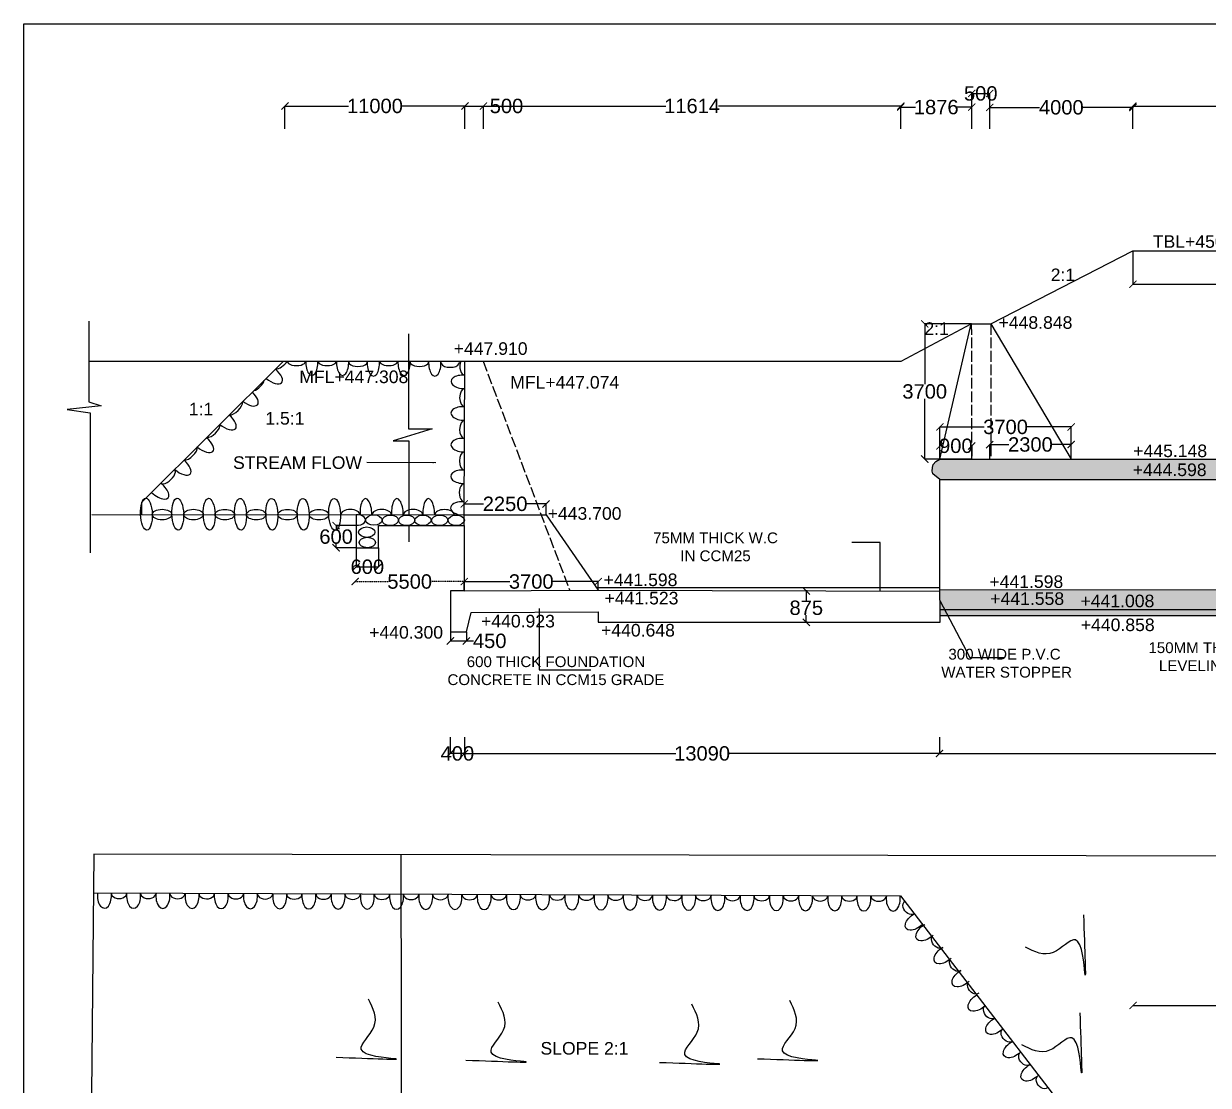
# Model space of a CAD drawing. Header units: inches. Extents: x -25940 to 116401, y 67945 to 197802.
# Drawn here: x -25940 to 6987, y 168279 to 197802 of the extents above; entities that cross this region are included whole.
import ezdxf

# ---------------------------------------------------------------- set-up
doc = ezdxf.new("R2010")
doc.units = ezdxf.units.IN
doc.header["$MEASUREMENT"] = 0
doc.linetypes.add('ACAD_ISO02W100', pattern=[15, 12, -3])
doc.linetypes.add('HIDDEN2', pattern=[0.1875, 0.125, -0.0625])
for name, color, linetype in [('BOX & TEXT', 7, 'Continuous'), ('DIM', 7, 'Continuous'), ('DIMENSION', 7, 'Continuous'), ('DOT LINE', 7, 'ACAD_ISO02W100'), ('HATCH', 7, 'Continuous'), ('LINE', 7, 'Continuous'), ('TEXT', 7, 'Continuous')]:
    doc.layers.add(name, color=color, linetype=linetype)
doc.styles.get("Standard").update_dxf_attribs({"font": 'arial.ttf'})
doc.dimstyles.new('DIM TEXT', dxfattribs={"dimtxt": 100, "dimasz": 90, "dimexe": 0.18, "dimexo": 0.0625, "dimgap": 0.09, "dimtad": 0, "dimdec": 0, "dimzin": 0, "dimdsep": 46, "dimtxsty": 'Standard', "dimcen": 0.09, "dimadec": 0, "dimazin": 0, "dimtfac": 1, "dimtdec": 0, "dimtofl": 0, "dimtmove": 0, "dimatfit": 3, "dimfxl": 1, "dimtolj": 1, "dimtzin": 0, "dimarcsym": 0})
doc.dimstyles.new('ST1', dxfattribs={"dimtxt": 400, "dimasz": 200, "dimexe": 0.18, "dimexo": 0.0625, "dimgap": 0.09, "dimtad": 0, "dimtih": 1, "dimtoh": 1, "dimdec": 0, "dimzin": 0, "dimdsep": 46, "dimtxsty": 'Standard', "dimblk": 'ARCHTICK', "dimcen": 0.09, "dimadec": 0, "dimazin": 0, "dimtfac": 1, "dimtdec": 0, "dimtofl": 0, "dimtmove": 0, "dimatfit": 3, "dimldrblk": 'ARCHTICK', "dimfxl": 1, "dimtolj": 1, "dimtzin": 0, "dimarcsym": 0})
pattern_1 = [(50, (0, 0), (1075.8903, -94.128), [112.5, -1237.5]), (355, (0, 0), (-208.127, 1128.288), [90, -990]), (100.4514, (89.7, -7.8), (867.764, 1034.1593), [95.61, -1051.713]), (46.1842, (0, 300), (1600.862, -248.2785), [168.75, -1856.25]), (96.6356, (133.4, 279.3), (1401.994, 1461.177), [143.415, -1577.57]), (351.1842, (0, 300), (1401.993, 1461.178), [135, -1485]), (21, (150, 225), (895.3606, -603.9283), [112.5, -1237.5]), (326, (150, 225), (364.973, 1087.725), [90, -990]), (71.4514, (224.6, 174.7), (1260.334, 483.796), [95.61, -1051.713]), (37.5, (0, 0), (18.2398, 499.3408), [0, -978, 0, -1005, 0, -993.75]), (7.5, (0, 0), (394.6043, 591.6176), [0, -573, 0, -955.5, 0, -378.75]), (327.5, (-334.5, 0), (800.73365, -33.8323), [0, -375, 0, -1170, 0, -1552.5]), (317.5, (-484.5, 0), (874.7793, 150.1575), [0, -487.5, 0, -777, 0, -1102.5])]

# ---------------------------------------------------------------- blocks, each defined once
blk = doc.blocks.new('_ArchTick')
at = {"color": 0, "linetype": 'ByBlock', "const_width": 0.15}
blk.add_lwpolyline([(-0.5, -0.5), (0.5, 0.5)], dxfattribs=at)
blk = doc.blocks.new('*D2')
at = {"layer": 'Defpoints', "color": 0, "transparency": 16777216}
for p in [(-13675, 195513), (-18679, 194875), (-13675, 194875)]:
    blk.add_point(p, dxfattribs=at)
at = {"layer": 'DIM', "color": 0, "lineweight": -2, "transparency": 16777216}
for p, q in [((-18679, 194875), (-18679, 195513)), ((-18679, 195513), (-16910, 195513)), ((-13675, 195513), (-15444, 195513)), ((-13675, 194875), (-13675, 195513))]:
    blk.add_line(p, q, dxfattribs=at)
at = {"layer": 'DIM', "color": 0, "lineweight": -2, "transparency": 16777216, "xscale": 200, "yscale": 200, "zscale": 200, "rotation": 180}
blk.add_blockref('_ArchTick', (-18679, 195513), dxfattribs=at)
at = {"layer": 'DIM', "color": 0, "lineweight": -2, "transparency": 16777216, "xscale": 200, "yscale": 200, "zscale": 200}
blk.add_blockref('_ArchTick', (-13675, 195513), dxfattribs=at)
at = {"layer": 'DIM', "color": 0, "transparency": 16777216, "insert": (-16177, 195513), "char_height": 400, "attachment_point": 5}
blk.add_mtext('\\A1;11000', dxfattribs=at)
blk = doc.blocks.new('*D3')
at = {"layer": 'Defpoints', "color": 0, "transparency": 16777216}
for p in [(-13161, 195512), (-13675, 194875), (-13161, 194875)]:
    blk.add_point(p, dxfattribs=at)
at = {"layer": 'DIM', "color": 0, "lineweight": -2, "transparency": 16777216}
for p, q in [((-13675, 194875), (-13675, 195512)), ((-13675, 195512), (-13161, 195512)), ((-13161, 194875), (-13161, 195512)), ((-13161, 195512), (-12961, 195512))]:
    blk.add_line(p, q, dxfattribs=at)
at = {"layer": 'DIM', "color": 0, "lineweight": -2, "transparency": 16777216, "xscale": 200, "yscale": 200, "zscale": 200, "rotation": 180}
blk.add_blockref('_ArchTick', (-13675, 195512), dxfattribs=at)
at = {"layer": 'DIM', "color": 0, "lineweight": -2, "transparency": 16777216, "xscale": 200, "yscale": 200, "zscale": 200}
blk.add_blockref('_ArchTick', (-13161, 195512), dxfattribs=at)
at = {"layer": 'DIM', "color": 0, "transparency": 16777216, "insert": (-12520, 195512), "char_height": 400, "attachment_point": 5}
blk.add_mtext('\\A1;500', dxfattribs=at)
blk = doc.blocks.new('*D4')
at = {"layer": 'Defpoints', "color": 0, "transparency": 16777216}
for p in [(-1562, 195512), (-13161, 194875), (-1562, 194875)]:
    blk.add_point(p, dxfattribs=at)
at = {"layer": 'DIM', "color": 0, "lineweight": -2, "transparency": 16777216}
for p, q in [((-13161, 194875), (-13161, 195512)), ((-13161, 195512), (-8095, 195512)), ((-1562, 195512), (-6628, 195512)), ((-1562, 194875), (-1562, 195512))]:
    blk.add_line(p, q, dxfattribs=at)
at = {"layer": 'DIM', "color": 0, "lineweight": -2, "transparency": 16777216, "xscale": 200, "yscale": 200, "zscale": 200, "rotation": 180}
blk.add_blockref('_ArchTick', (-13161, 195512), dxfattribs=at)
at = {"layer": 'DIM', "color": 0, "lineweight": -2, "transparency": 16777216, "xscale": 200, "yscale": 200, "zscale": 200}
blk.add_blockref('_ArchTick', (-1562, 195512), dxfattribs=at)
at = {"layer": 'DIM', "color": 0, "transparency": 16777216, "insert": (-7362, 195512), "char_height": 400, "attachment_point": 5}
blk.add_mtext('\\A1;11614', dxfattribs=at)
blk = doc.blocks.new('*D5')
at = {"layer": 'Defpoints', "color": 0, "transparency": 16777216}
for p in [(410, 195481), (-1562, 194875), (410, 194875)]:
    blk.add_point(p, dxfattribs=at)
at = {"layer": 'DIM', "color": 0, "lineweight": -2, "transparency": 16777216}
for p, q in [((-1562, 194875), (-1562, 195481)), ((-1562, 195481), (-1155, 195481)), ((410, 195481), (2, 195481)), ((410, 194875), (410, 195481))]:
    blk.add_line(p, q, dxfattribs=at)
at = {"layer": 'DIM', "color": 0, "lineweight": -2, "transparency": 16777216, "xscale": 200, "yscale": 200, "zscale": 200, "rotation": 180}
blk.add_blockref('_ArchTick', (-1562, 195481), dxfattribs=at)
at = {"layer": 'DIM', "color": 0, "lineweight": -2, "transparency": 16777216, "xscale": 200, "yscale": 200, "zscale": 200}
blk.add_blockref('_ArchTick', (410, 195481), dxfattribs=at)
at = {"layer": 'DIM', "color": 0, "transparency": 16777216, "insert": (-576, 195481), "char_height": 400, "attachment_point": 5}
blk.add_mtext('\\A1;1876', dxfattribs=at)
blk = doc.blocks.new('*D6')
at = {"layer": 'Defpoints', "color": 0, "transparency": 16777216}
for p in [(911, 195861), (410, 194875), (911, 194875)]:
    blk.add_point(p, dxfattribs=at)
at = {"layer": 'DIM', "color": 0, "lineweight": -2, "transparency": 16777216}
for p, q in [((410, 194875), (410, 195861)), ((410, 195861), (911, 195861)), ((911, 194875), (911, 195861))]:
    blk.add_line(p, q, dxfattribs=at)
at = {"layer": 'DIM', "color": 0, "lineweight": -2, "transparency": 16777216, "xscale": 200, "yscale": 200, "zscale": 200, "rotation": 180}
blk.add_blockref('_ArchTick', (410, 195861), dxfattribs=at)
at = {"layer": 'DIM', "color": 0, "lineweight": -2, "transparency": 16777216, "xscale": 200, "yscale": 200, "zscale": 200}
blk.add_blockref('_ArchTick', (911, 195861), dxfattribs=at)
at = {"layer": 'DIM', "color": 0, "transparency": 16777216, "insert": (661, 195861), "char_height": 400, "attachment_point": 5}
blk.add_mtext('\\A1;500', dxfattribs=at)
blk = doc.blocks.new('*D7')
at = {"layer": 'Defpoints', "color": 0, "transparency": 16777216}
for p in [(4891, 195474), (911, 194875), (4891, 194875)]:
    blk.add_point(p, dxfattribs=at)
at = {"layer": 'DIM', "color": 0, "lineweight": -2, "transparency": 16777216}
for p, q in [((911, 194875), (911, 195474)), ((911, 195474), (2296, 195474)), ((4891, 195474), (3506, 195474)), ((4891, 194875), (4891, 195474))]:
    blk.add_line(p, q, dxfattribs=at)
at = {"layer": 'DIM', "color": 0, "lineweight": -2, "transparency": 16777216, "xscale": 200, "yscale": 200, "zscale": 200, "rotation": 180}
blk.add_blockref('_ArchTick', (911, 195474), dxfattribs=at)
at = {"layer": 'DIM', "color": 0, "lineweight": -2, "transparency": 16777216, "xscale": 200, "yscale": 200, "zscale": 200}
blk.add_blockref('_ArchTick', (4891, 195474), dxfattribs=at)
at = {"layer": 'DIM', "color": 0, "transparency": 16777216, "insert": (2901, 195474), "char_height": 400, "attachment_point": 5}
blk.add_mtext('\\A1;4000', dxfattribs=at)
blk = doc.blocks.new('*D32')
at = {"layer": 'Defpoints', "color": 0, "transparency": 16777216}
for p in [(-11422, 184447), (-13695, 184143), (-11422, 184148)]:
    blk.add_point(p, dxfattribs=at)
at = {"layer": 'DIM', "color": 0, "lineweight": -2, "transparency": 16777216}
for p, q in [((-13695, 184143), (-13695, 184447)), ((-13695, 184447), (-13159, 184447)), ((-11422, 184447), (-11959, 184447)), ((-11422, 184148), (-11422, 184447))]:
    blk.add_line(p, q, dxfattribs=at)
at = {"layer": 'DIM', "color": 0, "lineweight": -2, "transparency": 16777216, "xscale": 200, "yscale": 200, "zscale": 200, "rotation": 180}
blk.add_blockref('_ArchTick', (-13695, 184447), dxfattribs=at)
at = {"layer": 'DIM', "color": 0, "lineweight": -2, "transparency": 16777216, "xscale": 200, "yscale": 200, "zscale": 200}
blk.add_blockref('_ArchTick', (-11422, 184447), dxfattribs=at)
at = {"layer": 'DIM', "color": 0, "transparency": 16777216, "insert": (-12559, 184447), "char_height": 400, "attachment_point": 5}
blk.add_mtext('\\A1;2250', dxfattribs=at)
blk = doc.blocks.new('*D33')
at = {"layer": 'Defpoints', "color": 0, "transparency": 16777216}
for p in [(-17256, 183843), (-16700, 183843), (-16700, 183230)]:
    blk.add_point(p, dxfattribs=at)
at = {"layer": 'DIM', "color": 0, "lineweight": -2, "transparency": 16777216}
for p, q in [((-16700, 183843), (-17256, 183843)), ((-17256, 183843), (-17256, 183741)), ((-17256, 183230), (-17256, 183332)), ((-16700, 183230), (-17256, 183230))]:
    blk.add_line(p, q, dxfattribs=at)
at = {"layer": 'DIM', "color": 0, "lineweight": -2, "transparency": 16777216, "xscale": 200, "yscale": 200, "zscale": 200}
for p, rotation in [((-17256, 183843), 90), ((-17256, 183230), 270)]:
    blk.add_blockref('_ArchTick', p, dxfattribs=dict(at, rotation=rotation))
at = {"layer": 'DIM', "color": 0, "transparency": 16777216, "insert": (-17256, 183536), "char_height": 400, "attachment_point": 5}
blk.add_mtext('\\A1;600', dxfattribs=at)
blk = doc.blocks.new('*D34')
at = {"layer": 'Defpoints', "color": 0, "transparency": 16777216}
for p in [(-16700, 183230), (-16075, 183230), (-16075, 182698)]:
    blk.add_point(p, dxfattribs=at)
at = {"layer": 'DIM', "color": 0, "lineweight": -2, "transparency": 16777216}
for p, q in [((-16700, 183230), (-16700, 182697)), ((-16075, 183230), (-16075, 182697)), ((-16700, 182698), (-16075, 182698))]:
    blk.add_line(p, q, dxfattribs=at)
at = {"layer": 'DIM', "color": 0, "lineweight": -2, "transparency": 16777216, "xscale": 200, "yscale": 200, "zscale": 200, "rotation": 180}
blk.add_blockref('_ArchTick', (-16700, 182698), dxfattribs=at)
at = {"layer": 'DIM', "color": 0, "lineweight": -2, "transparency": 16777216, "xscale": 200, "yscale": 200, "zscale": 200}
blk.add_blockref('_ArchTick', (-16075, 182698), dxfattribs=at)
at = {"layer": 'DIM', "color": 0, "transparency": 16777216, "insert": (-16388, 182698), "char_height": 400, "attachment_point": 5}
blk.add_mtext('\\A1;600', dxfattribs=at)
blk = doc.blocks.new('*D35')
at = {"layer": 'Defpoints', "color": 0, "transparency": 16777216}
for p in [(-13695, 182287), (-13695, 182026), (-9970, 182045)]:
    blk.add_point(p, dxfattribs=at)
at = {"layer": 'DIM', "color": 0, "lineweight": -2, "transparency": 16777216}
for p, q in [((-13695, 182026), (-13695, 182287)), ((-13695, 182287), (-12429, 182287)), ((-9970, 182287), (-11236, 182287)), ((-9970, 182045), (-9970, 182287))]:
    blk.add_line(p, q, dxfattribs=at)
at = {"layer": 'DIM', "color": 0, "lineweight": -2, "transparency": 16777216, "xscale": 200, "yscale": 200, "zscale": 200, "rotation": 180}
blk.add_blockref('_ArchTick', (-13695, 182287), dxfattribs=at)
at = {"layer": 'DIM', "color": 0, "lineweight": -2, "transparency": 16777216, "xscale": 200, "yscale": 200, "zscale": 200}
blk.add_blockref('_ArchTick', (-9970, 182287), dxfattribs=at)
at = {"layer": 'DIM', "color": 0, "transparency": 16777216, "insert": (-11832, 182287), "char_height": 400, "attachment_point": 5}
blk.add_mtext('\\A1;3700', dxfattribs=at)
blk = doc.blocks.new('*D36')
at = {"layer": 'Defpoints', "color": 0, "transparency": 16777216}
for p in [(-896, 189453), (400, 189453), (410, 185693)]:
    blk.add_point(p, dxfattribs=at)
at = {"layer": 'DIM', "color": 0, "lineweight": -2, "transparency": 16777216}
for p, q in [((400, 189453), (-896, 189453)), ((-896, 189453), (-896, 187777)), ((-896, 185693), (-896, 187368)), ((410, 185693), (-896, 185693))]:
    blk.add_line(p, q, dxfattribs=at)
at = {"layer": 'DIM', "color": 0, "lineweight": -2, "transparency": 16777216, "xscale": 200, "yscale": 200, "zscale": 200}
for p, rotation in [((-896, 189453), 90), ((-896, 185693), 270)]:
    blk.add_blockref('_ArchTick', p, dxfattribs=dict(at, rotation=rotation))
at = {"layer": 'DIM', "color": 0, "transparency": 16777216, "insert": (-896, 187573), "char_height": 400, "attachment_point": 5}
blk.add_mtext('\\A1;3700', dxfattribs=at)
blk = doc.blocks.new('*D18')
at = {"layer": 'Defpoints', "color": 0, "transparency": 16777216}
for p in [(13786, 195510), (4891, 194875), (13786, 194875)]:
    blk.add_point(p, dxfattribs=at)
at = {"layer": 'DIM', "color": 0, "lineweight": -2, "transparency": 16777216}
for p, q in [((4891, 194875), (4891, 195510)), ((4891, 195510), (8739, 195510)), ((13786, 195510), (9938, 195510)), ((13786, 194875), (13786, 195510))]:
    blk.add_line(p, q, dxfattribs=at)
at = {"layer": 'DIM', "color": 0, "lineweight": -2, "transparency": 16777216, "xscale": 200, "yscale": 200, "zscale": 200, "rotation": 180}
blk.add_blockref('_ArchTick', (4891, 195510), dxfattribs=at)
at = {"layer": 'DIM', "color": 0, "lineweight": -2, "transparency": 16777216, "xscale": 200, "yscale": 200, "zscale": 200}
blk.add_blockref('_ArchTick', (13786, 195510), dxfattribs=at)
at = {"layer": 'DIM', "color": 0, "transparency": 16777216, "insert": (9338, 195510), "char_height": 400, "attachment_point": 5}
blk.add_mtext('\\A1;8895', dxfattribs=at)
blk = doc.blocks.new('*D37')
at = {"layer": 'Defpoints', "color": 0, "transparency": 16777216}
for p in [(3174, 186587), (-473, 185693), (3174, 185693)]:
    blk.add_point(p, dxfattribs=at)
at = {"layer": 'DIM', "color": 0, "lineweight": -2, "transparency": 16777216}
for p, q in [((-473, 185693), (-473, 186587)), ((-473, 186587), (754, 186587)), ((3174, 186587), (1947, 186587)), ((3174, 185693), (3174, 186587))]:
    blk.add_line(p, q, dxfattribs=at)
at = {"layer": 'DIM', "color": 0, "lineweight": -2, "transparency": 16777216, "xscale": 200, "yscale": 200, "zscale": 200, "rotation": 180}
blk.add_blockref('_ArchTick', (-473, 186587), dxfattribs=at)
at = {"layer": 'DIM', "color": 0, "lineweight": -2, "transparency": 16777216, "xscale": 200, "yscale": 200, "zscale": 200}
blk.add_blockref('_ArchTick', (3174, 186587), dxfattribs=at)
at = {"layer": 'DIM', "color": 0, "transparency": 16777216, "insert": (1351, 186587), "char_height": 400, "attachment_point": 5}
blk.add_mtext('\\A1;3700', dxfattribs=at)
blk = doc.blocks.new('*D38')
at = {"layer": 'Defpoints', "color": 0, "transparency": 16777216}
for p in [(910, 186098), (910, 185693), (3174, 185693)]:
    blk.add_point(p, dxfattribs=at)
at = {"layer": 'DIM', "color": 0, "lineweight": -2, "transparency": 16777216}
for p, q in [((910, 185693), (910, 186098)), ((910, 186098), (1442, 186098)), ((3174, 186098), (2642, 186098)), ((3174, 185693), (3174, 186098))]:
    blk.add_line(p, q, dxfattribs=at)
at = {"layer": 'DIM', "color": 0, "lineweight": -2, "transparency": 16777216, "xscale": 200, "yscale": 200, "zscale": 200, "rotation": 180}
blk.add_blockref('_ArchTick', (910, 186098), dxfattribs=at)
at = {"layer": 'DIM', "color": 0, "lineweight": -2, "transparency": 16777216, "xscale": 200, "yscale": 200, "zscale": 200}
blk.add_blockref('_ArchTick', (3174, 186098), dxfattribs=at)
at = {"layer": 'DIM', "color": 0, "transparency": 16777216, "insert": (2042, 186098), "char_height": 400, "attachment_point": 5}
blk.add_mtext('\\A1;2300', dxfattribs=at)
blk = doc.blocks.new('*D19')
at = {"layer": 'Defpoints', "color": 0, "transparency": 16777216}
for p in [(-473, 186061), (-473, 185693), (410, 185693)]:
    blk.add_point(p, dxfattribs=at)
at = {"layer": 'DIM', "color": 0, "lineweight": -2, "transparency": 16777216}
for p, q in [((-473, 185693), (-473, 186061)), ((-473, 186061), (-472, 186061)), ((410, 185693), (410, 186061)), ((410, 186061), (410, 186061))]:
    blk.add_line(p, q, dxfattribs=at)
at = {"layer": 'DIM', "color": 0, "lineweight": -2, "transparency": 16777216, "xscale": 200, "yscale": 200, "zscale": 200, "rotation": 180}
blk.add_blockref('_ArchTick', (-473, 186061), dxfattribs=at)
at = {"layer": 'DIM', "color": 0, "lineweight": -2, "transparency": 16777216, "xscale": 200, "yscale": 200, "zscale": 200}
blk.add_blockref('_ArchTick', (410, 186061), dxfattribs=at)
at = {"layer": 'DIM', "color": 0, "transparency": 16777216, "insert": (-31, 186061), "char_height": 400, "attachment_point": 5}
blk.add_mtext('\\A1;900', dxfattribs=at)
blk = doc.blocks.new('*D39')
at = {"layer": 'Defpoints', "color": 0, "transparency": 16777216}
for p in [(4889, 191489), (10868, 191489), (10868, 190555)]:
    blk.add_point(p, dxfattribs=at)
at = {"layer": 'DIM', "color": 0, "lineweight": -2, "transparency": 16777216}
for p, q in [((4889, 191489), (4889, 190554)), ((10868, 191489), (10868, 190554)), ((4889, 190555), (7281, 190555)), ((10868, 190555), (8476, 190555))]:
    blk.add_line(p, q, dxfattribs=at)
at = {"layer": 'DIM', "color": 0, "lineweight": -2, "transparency": 16777216, "xscale": 200, "yscale": 200, "zscale": 200, "rotation": 180}
blk.add_blockref('_ArchTick', (4889, 190555), dxfattribs=at)
at = {"layer": 'DIM', "color": 0, "lineweight": -2, "transparency": 16777216, "xscale": 200, "yscale": 200, "zscale": 200}
blk.add_blockref('_ArchTick', (10868, 190555), dxfattribs=at)
at = {"layer": 'DIM', "color": 0, "transparency": 16777216, "insert": (7879, 190555), "char_height": 400, "attachment_point": 5}
blk.add_mtext('\\A1;6000', dxfattribs=at)
blk = doc.blocks.new('*D41')
at = {"layer": 'Defpoints', "color": 0, "transparency": 16777216}
for p in [(-14079, 180891), (-13636, 180891), (-13636, 180637)]:
    blk.add_point(p, dxfattribs=at)
at = {"layer": 'DIM', "color": 0, "lineweight": -2, "transparency": 16777216}
for p, q in [((-14079, 180890), (-14079, 180637)), ((-13636, 180890), (-13636, 180637)), ((-14079, 180637), (-13636, 180637)), ((-13636, 180637), (-13436, 180637))]:
    blk.add_line(p, q, dxfattribs=at)
at = {"layer": 'DIM', "color": 0, "lineweight": -2, "transparency": 16777216, "xscale": 200, "yscale": 200, "zscale": 200, "rotation": 180}
blk.add_blockref('_ArchTick', (-14079, 180637), dxfattribs=at)
at = {"layer": 'DIM', "color": 0, "lineweight": -2, "transparency": 16777216, "xscale": 200, "yscale": 200, "zscale": 200}
blk.add_blockref('_ArchTick', (-13636, 180637), dxfattribs=at)
at = {"layer": 'DIM', "color": 0, "transparency": 16777216, "insert": (-12987, 180637), "char_height": 400, "attachment_point": 5}
blk.add_mtext('\\A1;450', dxfattribs=at)
blk = doc.blocks.new('*D42')
at = {"layer": 'Defpoints', "color": 0, "transparency": 16777216}
for p in [(-4161, 182028), (-4187, 181156), (-4161, 181156)]:
    blk.add_point(p, dxfattribs=at)
at = {"layer": 'DIM', "color": 0, "lineweight": -2, "transparency": 16777216}
for p, q in [((-4161, 182028), (-4188, 182028)), ((-4187, 182028), (-4187, 181761)), ((-4161, 181156), (-4188, 181156)), ((-4187, 181156), (-4187, 181353))]:
    blk.add_line(p, q, dxfattribs=at)
at = {"layer": 'DIM', "color": 0, "lineweight": -2, "transparency": 16777216, "xscale": 200, "yscale": 200, "zscale": 200}
for p, rotation in [((-4187, 182028), 90), ((-4187, 181156), 270)]:
    blk.add_blockref('_ArchTick', p, dxfattribs=dict(at, rotation=rotation))
at = {"layer": 'DIM', "color": 0, "transparency": 16777216, "insert": (-4187, 181557), "char_height": 400, "attachment_point": 5}
blk.add_mtext('\\A1;875', dxfattribs=at)
blk = doc.blocks.new('*D28')
at = {"layer": 'Defpoints', "color": 0, "transparency": 16777216}
for p in [(-483, 177960), (50285, 177960), (-483, 177507)]:
    blk.add_point(p, dxfattribs=at)
at = {"layer": 'DIM', "color": 0, "lineweight": -2, "transparency": 16777216}
for p, q in [((-483, 177960), (-483, 177507)), ((50285, 177960), (50285, 177507)), ((-483, 177507), (24147, 177507)), ((50285, 177507), (25655, 177507))]:
    blk.add_line(p, q, dxfattribs=at)
at = {"layer": 'DIM', "color": 0, "lineweight": -2, "transparency": 16777216, "xscale": 200, "yscale": 200, "zscale": 200, "rotation": 180}
blk.add_blockref('_ArchTick', (-483, 177507), dxfattribs=at)
at = {"layer": 'DIM', "color": 0, "lineweight": -2, "transparency": 16777216, "xscale": 200, "yscale": 200, "zscale": 200}
blk.add_blockref('_ArchTick', (50285, 177507), dxfattribs=at)
at = {"layer": 'DIM', "color": 0, "transparency": 16777216, "insert": (24901, 177507), "char_height": 400, "attachment_point": 5}
blk.add_mtext('\\A1;51025', dxfattribs=at)
blk = doc.blocks.new('*D29')
at = {"layer": 'Defpoints', "color": 0, "transparency": 16777216}
for p in [(-13685, 177960), (-483, 177960), (-13685, 177507)]:
    blk.add_point(p, dxfattribs=at)
at = {"layer": 'DIM', "color": 0, "lineweight": -2, "transparency": 16777216}
for p, q in [((-13685, 177960), (-13685, 177507)), ((-483, 177960), (-483, 177507)), ((-13685, 177507), (-7817, 177507)), ((-483, 177507), (-6351, 177507))]:
    blk.add_line(p, q, dxfattribs=at)
at = {"layer": 'DIM', "color": 0, "lineweight": -2, "transparency": 16777216, "xscale": 200, "yscale": 200, "zscale": 200, "rotation": 180}
blk.add_blockref('_ArchTick', (-13685, 177507), dxfattribs=at)
at = {"layer": 'DIM', "color": 0, "lineweight": -2, "transparency": 16777216, "xscale": 200, "yscale": 200, "zscale": 200}
blk.add_blockref('_ArchTick', (-483, 177507), dxfattribs=at)
at = {"layer": 'DIM', "color": 0, "transparency": 16777216, "insert": (-7084, 177507), "char_height": 400, "attachment_point": 5}
blk.add_mtext('\\A1;13090', dxfattribs=at)
blk = doc.blocks.new('*D30')
at = {"layer": 'Defpoints', "color": 0, "transparency": 16777216}
for p in [(-14086, 177960), (-13685, 177960), (-14086, 177507)]:
    blk.add_point(p, dxfattribs=at)
at = {"layer": 'DIM', "color": 0, "lineweight": -2, "transparency": 16777216}
for p, q in [((-14086, 177960), (-14086, 177507)), ((-13685, 177960), (-13685, 177507)), ((-13685, 177507), (-14086, 177507))]:
    blk.add_line(p, q, dxfattribs=at)
at = {"layer": 'DIM', "color": 0, "lineweight": -2, "transparency": 16777216, "xscale": 200, "yscale": 200, "zscale": 200, "rotation": 180}
blk.add_blockref('_ArchTick', (-14086, 177507), dxfattribs=at)
at = {"layer": 'DIM', "color": 0, "lineweight": -2, "transparency": 16777216, "xscale": 200, "yscale": 200, "zscale": 200}
blk.add_blockref('_ArchTick', (-13685, 177507), dxfattribs=at)
at = {"layer": 'DIM', "color": 0, "transparency": 16777216, "insert": (-13885, 177507), "char_height": 400, "attachment_point": 5}
blk.add_mtext('\\A1;400', dxfattribs=at)
blk = doc.blocks.new('*D31')
at = {"layer": 'Defpoints', "color": 0, "transparency": 16777216}
for p in [(4896, 170493), (13774, 170501), (13774, 170493)]:
    blk.add_point(p, dxfattribs=at)
at = {"layer": 'DIM', "color": 0, "lineweight": -2, "transparency": 16777216}
for p, q in [((4896, 170493), (4896, 170501)), ((4896, 170501), (8736, 170501)), ((13774, 170501), (9934, 170501)), ((13774, 170493), (13774, 170501))]:
    blk.add_line(p, q, dxfattribs=at)
at = {"layer": 'DIM', "color": 0, "lineweight": -2, "transparency": 16777216, "xscale": 200, "yscale": 200, "zscale": 200, "rotation": 180}
blk.add_blockref('_ArchTick', (4896, 170501), dxfattribs=at)
at = {"layer": 'DIM', "color": 0, "lineweight": -2, "transparency": 16777216, "xscale": 200, "yscale": 200, "zscale": 200}
blk.add_blockref('_ArchTick', (13774, 170501), dxfattribs=at)
at = {"layer": 'DIM', "color": 0, "transparency": 16777216, "insert": (9335, 170501), "char_height": 400, "attachment_point": 5}
blk.add_mtext('\\A1;8925', dxfattribs=at)
blk = doc.blocks.new('*D143')
at = {"layer": 'Defpoints', "color": 0, "linetype": 'HIDDEN2', "transparency": 16777216}
for p in [(-16727, 182294), (-13695, 182287), (-13695, 182287)]:
    blk.add_point(p, dxfattribs=at)
at = {"layer": 'DIMENSION', "color": 0, "linetype": 'HIDDEN2', "lineweight": -2, "transparency": 16777216}
for p, q in [((-16727, 182294), (-16727, 182287)), ((-16727, 182287), (-15807, 182287)), ((-13695, 182287), (-14614, 182287)), ((-13695, 182287), (-13695, 182287))]:
    blk.add_line(p, q, dxfattribs=at)
at = {"layer": 'DIMENSION', "color": 0, "linetype": 'HIDDEN2', "lineweight": -2, "transparency": 16777216, "xscale": 200, "yscale": 200, "zscale": 200, "rotation": 180}
blk.add_blockref('_ArchTick', (-16727, 182287), dxfattribs=at)
at = {"layer": 'DIMENSION', "color": 0, "linetype": 'HIDDEN2', "lineweight": -2, "transparency": 16777216, "xscale": 200, "yscale": 200, "zscale": 200}
blk.add_blockref('_ArchTick', (-13695, 182287), dxfattribs=at)
at = {"layer": 'DIMENSION', "color": 0, "linetype": 'HIDDEN2', "transparency": 16777216, "insert": (-15211, 182287), "char_height": 400, "attachment_point": 5}
blk.add_mtext('\\A1;5500', dxfattribs=at)

msp = doc.modelspace()

# ---------------------------------------------------------------- hatches: boundary and pattern name
at = {"layer": 'HATCH', "linetype": 'HIDDEN2'}
h = msp.add_hatch(dxfattribs=at)
h.set_pattern_fill('AR-CONC', color=256, scale=150, style=0)
h.set_pattern_definition(pattern_1)
h.paths.add_polyline_path([(50494.9, 185391.1), (50483.9, 185476.6), (50436.9, 185600.6), (50299.4, 185686.6), (46616.4, 185692.6), (31733.4, 185692.6), (22140.9, 185692.6), (-472.6, 185692.6), (-590.1, 185626.6), (-663.6, 185539.6), (-683.1, 185460.6), (-689.1, 185362.1), (-672.1, 185286.6), (-475.1, 185124.6), (50295.4, 185123.1), (50421.9, 185211.1), (50479.9, 185294.6)])
h = msp.add_hatch(dxfattribs=at)
h.set_pattern_fill('AR-CONC', color=256, scale=150, style=0)
h.set_pattern_definition(pattern_1)
h.paths.add_polyline_path([(50300.4, 182059.1), (-475.1, 182063.6), (-475.1, 181331.6), (-467.1, 181331.6), (-467.1, 181506.6), (50300.4, 181506.6)])
h.paths.add_polyline_path([(50300.4, 181506.6), (-467.1, 181506.6), (-467.1, 181331.6), (50300.4, 181331.6)], flags=17)
h.paths.add_polyline_path([(45492, 181426.6), (47723.7, 181426.6), (47723.7, 181962.7), (45492, 181962.7)], flags=25)
h.paths.add_polyline_path([(43020.4, 181551.1), (45252.1, 181551.1), (45252.1, 182087.2), (43020.4, 182087.2)], flags=9)
h.paths.add_polyline_path([(3344.7, 181478.3), (5576.3, 181478.3), (5576.3, 182014.4), (3344.7, 182014.4)], flags=25)
h.paths.add_polyline_path([(837.5, 181543.3), (3069.2, 181543.3), (3069.2, 182079.4), (837.5, 182079.4)], flags=9)

# ---------------------------------------------------------------- linework, layer by layer
at = {"layer": 'DOT LINE', "linetype": 'ACAD_ISO02W100', "ltscale": 25}
for points in [[(399.9, 189452.6), (410.4, 185692.6)], [(942.9, 189452.6), (942.9, 185692.6)], [(-13173.1, 188420.1), (-10763.1, 182040.6)]]:
    msp.add_lwpolyline(points, dxfattribs=at)
at = {"layer": 'LINE'}
for points in [[(-24107.1, 188420.1), (-18715.1, 188420.1), (-13678.1, 188420.1), (-1554.6, 188420.1), (399.9, 189452.6), (942.9, 189452.6), (4888.9, 191489.1), (10868.4, 191489.1), (11699.9, 192062.1), (12660.9, 192062.1), (13770.4, 191513.1), (14678.4, 190891.6), (15135.4, 190582.6), (38631.9, 190582.6), (39039.4, 190872.1), (39967.9, 191497.1), (41021.9, 192039.6), (42017.4, 192037.6), (42861.9, 191483.6), (44918.4, 191483.6), (48871.9, 189403.1), (49453.9, 189403.1), (55699.4, 186228.6), (85358.9, 186196.6)], [(-24127.6, 189528.1), (-24127.6, 187286.6), (-23787.6, 187177.6), (-24732.1, 187072.6), (-24096.1, 186982.6), (-24096.1, 183088.1)], [(-475.1, 182113.9), (-475.1, 185124.6), (-672.1, 185286.6), (-689.1, 185362.1), (-683.1, 185460.6), (-663.6, 185539.6), (-590.1, 185626.6), (-472.6, 185692.6), (22140.9, 185692.6), (31733.4, 185692.6), (46616.4, 185692.6), (48871.9, 189403.1)], [(-472.6, 185692.6), (399.9, 189452.6)], [(942.9, 189452.6), (3173.9, 185692.6)], [(-15244.1, 189174.6), (-15244.1, 186539.6), (-14587.6, 186539.6), (-15668.6, 186203.6), (-15232.6, 186203.6), (-15232.6, 184144.7)], [(-18715.1, 188420.1), (-22664.6, 184485.6), (-22664.9, 184152.6), (-13694.1, 184143.1), (-13678.1, 188420.1)], [(-475.1, 185124.6), (50295.4, 185123.1)], [(-24045.6, 184154.1), (-13694.1, 184143.1), (-11422.1, 184148.1), (-9969.6, 182044.6), (-475.1, 182017.6), (-475.1, 182109.6), (-10017.4, 182113.9)], [(-16700, 184146.3), (-16700, 183230.1), (-16075.1, 183230.1), (-16075.1, 183847.1), (-13694.6, 183847.1), (-13695.2, 184143.1)], [(-15232.6, 183847.1), (-15232.6, 183392.1)], [(-13694.6, 183847.1), (-13694.6, 182026.1), (-14078.6, 182026.1), (-14078.6, 180890.6), (-13636.1, 180890.6), (-13504.1, 181429.1), (-9973.1, 181445.1), (-9973.1, 181156.1), (-465.1, 181156.1), (-467.1, 181331.6), (-467.1, 181506.6), (-475.1, 182017.6)], [(-13694.6, 182026.1), (-9969.6, 182044.6)], [(-475.1, 182063.6), (50301.9, 182059.1)], [(50300.4, 182010.6), (50300.4, 181331.6), (-467.1, 181331.6), (-467.1, 181506.6), (50300.4, 181506.6)], [(94942.9, 174529.6), (63053.9, 174622.1), (62765.4, 174158.1), (62756.4, 175046.6), (62455.4, 174607.1), (55726.9, 174635.1), (38601.9, 174640.6), (38286.4, 174189.1), (38277.9, 175083.6), (37989.9, 174645.1), (26943.4, 174651.1), (15223.9, 174652.1), (14929.4, 174221.1), (14924.4, 175104.1), (14624.4, 174646.6), (-23994.6, 174706.6)]]:
    msp.add_lwpolyline(points, dxfattribs=at)
at = {"layer": 'LINE', "color": 0}
for points in [[(-23994.6, 174706.6), (-24199.1, 152804.6), (-23776.1, 152496.6), (-24685.1, 152507.6), (-24199.1, 152189.1), (-24213.6, 151188.1)], [(-15460.5, 174693.3), (-15399.6, 146782.6), (-14758.1, 146800.1), (-15799.6, 146459.1), (-15381.6, 146429.6), (-15422.1, 141398.6)], [(-24004.6, 173631.2), (-1565.6, 173551.1), (4921.4, 165093.1), (-24084.7, 165050.8)]]:
    msp.add_lwpolyline(points, dxfattribs=at)
at = {"layer": 'TEXT'}
msp.add_lwpolyline([(-25939.8, 197802.2), (116401.4, 197802.2), (116401.4, 98457.2), (-25939.8, 98457.2)], close=True, dxfattribs=at)
for points in [[(-2137.3, 182009.5), (-2137.3, 183377.1), (-2923.8, 183377.1)], [(-476.8, 181758.2), (360.7, 180176.5), (1321.7, 180176.5)], [(-11613.2, 181538.4), (-11613.2, 179833.4), (-10177.5, 179833.4)]]:
    msp.add_lwpolyline(points, dxfattribs=at)
for centre, major_axis, ratio, start_param, end_param in [((-18780.1, 188413.3), (-191.5, -190.7), 0.4649991, 6.6164048, 8.3228322), ((-18358.8, 188420.1), (-255.7, 0), 0.5000767, 0, 3.1415927), ((-17930.7, 188396.9), (1.9, -375.3), 0.4563471, 4.6483791, 7.9132813), ((-17504.2, 188420.1), (-255.7, 0), 0.5000767, 0, 3.1415927), ((-17076.2, 188396.9), (1.9, -375.3), 0.4563471, 4.6483791, 7.9132813), ((-16649.2, 188397.8), (-255.7, 0), 0.5000767, 6.1083577, 9.5996055), ((-16221.2, 188374.7), (1.9, -375.3), 0.4563471, 4.5888612, 7.9727992), ((-15795.7, 188420.1), (-255.7, 0), 0.5000767, 0, 3.1415927), ((-15367.7, 188396.9), (1.9, -375.3), 0.4563471, 4.6483791, 7.9132813), ((-14940.8, 188397.8), (-255.7, 0), 0.5000767, 6.1083577, 9.5996055), ((-14512.7, 188374.7), (1.9, -375.3), 0.4563471, 4.5888612, 7.9727992), ((-14085.8, 188375.6), (-255.7, 0), 0.5000767, 5.9278799, 9.7800834), ((-13676.3, 188280.1), (1, 254.4), 0.5546757, 0.9900649, 3.1255431), ((-19084.1, 188078.9), (-318.8, 260.2), 0.4433425, 1.5707963, 4.6209551), ((-13719.1, 187841.6), (-340.1, 15.6), 0.5485345, 4.6209211, 7.9917755), ((-19454.3, 187799.7), (-191.5, -190.7), 0.4649991, 0.7130904, 2.4285023), ((-19758.3, 187465.3), (-318.8, 260.2), 0.4433425, 1.6716161, 4.5201354), ((-13680.8, 187400.3), (1, 254.4), 0.5546757, 0.0078461, 3.1337466), ((-20065.1, 187133.2), (-191.5, -190.7), 0.4649991, 0.3332195, 2.8083731), ((-13723.6, 186961.8), (-340.1, 15.6), 0.5485345, 4.617497, 7.9951997), ((-20369.1, 186798.8), (-318.8, 260.2), 0.4433425, 1.5707963, 4.6209551), ((-13682.7, 186520.5), (1, 254.4), 0.5546757, 0.0172249, 3.1243677), ((-20694.4, 186506.3), (-191.5, -190.7), 0.4649991, 0.3332195, 2.8083731), ((-20998.3, 186171.9), (-318.8, 260.2), 0.4433425, 1.5707963, 4.6209551), ((-13725.6, 186082), (-340.1, 15.6), 0.5485345, 4.6214116, 7.9912851), ((-21323.7, 185879.4), (-191.5, -190.7), 0.4649991, 0.3332195, 2.8083731), ((-13687.2, 185640.8), (1, 254.4), 0.5546757, 0.0086122, 3.1329805), ((-21934.5, 185212.9), (-191.5, -190.7), 0.4649991, 0, 3.1415927), ((-21627.6, 185545), (-318.8, 260.2), 0.4433425, 1.5707963, 4.6209551), ((-13730.1, 185202.3), (-340.1, 15.6), 0.5485345, 4.6178168, 7.9948799), ((-22238.4, 184878.5), (-318.8, 260.2), 0.4433425, 1.4704414, 4.72131), ((-13691.7, 184761), (1, 254.4), 0.5546757, 0, 3.1415927), ((-16425.3, 184155.8), (-15.1, 442.3), 0.372615, 4.6770317, 7.8630854), ((-15553.2, 184154.9), (-15.1, 442.3), 0.372615, 4.6770317, 7.8630854), ((-14681.1, 184153.9), (-15.1, 442.3), 0.372615, 4.6770317, 7.8630854), ((-13734.6, 184322.5), (-340.1, 15.6), 0.5485345, 4.6142205, 7.6457669), ((-16861.1, 184146.4), (-271.1, 0.3), 0.540019, 3.1415927, 6.2831853), ((-16663.9, 184000.5), (227.3, 1), 0.6341117, 4.5498601, 8.0108879), ((-15989, 184145.5), (-271.1, 0.3), 0.540019, 3.1415927, 6.2831853), ((-15116.9, 184144.6), (-271.1, 0.3), 0.540019, 3.1415927, 6.2831853), ((-14244.8, 184143.6), (-271.1, 0.3), 0.540019, 3.1415927, 6.2831853), ((-23696.2, 173551.7), (0, -347.2), 0.5611027, 4.4825214, 8.0798398), ((-23290.1, 173628.7), (-216.2, 0.8), 0.7188112, 0, 3.1415927), ((-22884.2, 173548.8), (0, -347.2), 0.5611027, 4.4825214, 8.0798398), ((-22478.1, 173625.8), (-216.2, 0.8), 0.7188112, 0, 3.1415927), ((-22072.2, 173545.9), (0, -347.2), 0.5611027, 4.4825214, 8.0798398), ((-21666.1, 173622.9), (-216.2, 0.8), 0.7188112, 0, 3.1415927), ((-21260.2, 173543), (0, -347.2), 0.5611027, 4.4825214, 8.0798398), ((-20854.1, 173620), (-216.2, 0.8), 0.7188112, 0, 3.1415927), ((-20448.2, 173540.1), (0, -347.2), 0.5611027, 4.4825214, 8.0798398), ((-20042.1, 173617.1), (-216.2, 0.8), 0.7188112, 0, 3.1415927), ((-19636.2, 173537.2), (0, -347.2), 0.5611027, 4.4825214, 8.0798398), ((-19230.1, 173614.2), (-216.2, 0.8), 0.7188112, 0, 3.1415927), ((-18824.2, 173534.3), (0, -347.2), 0.5611027, 4.4825214, 8.0798398), ((-18418.1, 173611.3), (-216.2, 0.8), 0.7188112, 0, 3.1415927), ((-18012.2, 173531.4), (0, -347.2), 0.5611027, 4.4825214, 8.0798398), ((-17606.1, 173608.4), (-216.2, 0.8), 0.7188112, 0, 3.1415927), ((-17200.2, 173528.5), (0, -347.2), 0.5611027, 4.4825214, 8.0798398), ((-16794.1, 173605.5), (-216.2, 0.8), 0.7188112, 0, 3.1415927), ((-16388.2, 173525.6), (0, -347.2), 0.5611027, 4.4825214, 8.0798398), ((-15982.1, 173602.6), (-216.2, 0.8), 0.7188112, 0, 3.1415927), ((-15576.2, 173522.7), (0, -347.2), 0.5611027, 4.4825214, 8.0798398), ((-15170.2, 173599.7), (-216.2, 0.8), 0.7188112, 0, 3.1415927), ((-14764.2, 173519.8), (0, -347.2), 0.5611027, 4.4825214, 8.0798398), ((-14358.2, 173596.8), (-216.2, 0.8), 0.7188112, 0, 3.1415927), ((-13952.2, 173516.9), (0, -347.2), 0.5611027, 4.4825214, 8.0798398), ((-13546.2, 173593.9), (-216.2, 0.8), 0.7188112, 0, 3.1415927), ((-13140.3, 173514), (0, -347.2), 0.5611027, 4.4825214, 8.0798398), ((-12734.2, 173591), (-216.2, 0.8), 0.7188112, 0, 3.1415927), ((-12328.3, 173511.1), (0, -347.2), 0.5611027, 4.4825214, 8.0798398), ((-11922.2, 173588.1), (-216.2, 0.8), 0.7188112, 0, 3.1415927), ((-11516.3, 173508.2), (0, -347.2), 0.5611027, 4.4825214, 8.0798398), ((-11110.2, 173585.2), (-216.2, 0.8), 0.7188112, 0, 3.1415927), ((-10704.3, 173505.3), (0, -347.2), 0.5611027, 4.4825214, 8.0798398), ((-10298.2, 173582.3), (-216.2, 0.8), 0.7188112, 0, 3.1415927), ((-9892.3, 173502.4), (0, -347.2), 0.5611027, 4.4825214, 8.0798398), ((-9486.2, 173579.4), (-216.2, 0.8), 0.7188112, 0, 3.1415927), ((-9080.3, 173499.5), (0, -347.2), 0.5611027, 4.4825214, 8.0798398), ((-8674.2, 173576.5), (-216.2, 0.8), 0.7188112, 0, 3.1415927), ((-8268.3, 173496.6), (0, -347.2), 0.5611027, 4.4825214, 8.0798398), ((-7862.2, 173573.6), (-216.2, 0.8), 0.7188112, 0, 3.1415927), ((-7456.3, 173493.7), (0, -347.2), 0.5611027, 4.4825214, 8.0798398), ((-7050.2, 173570.7), (-216.2, 0.8), 0.7188112, 0, 3.1415927), ((-6644.3, 173490.8), (0, -347.2), 0.5611027, 4.4825214, 8.0798398), ((-6238.2, 173567.8), (-216.2, 0.8), 0.7188112, 0, 3.1415927), ((-5832.3, 173487.9), (0, -347.2), 0.5611027, 4.4825214, 8.0798398), ((-5426.2, 173564.9), (-216.2, 0.8), 0.7188112, 0, 3.1415927), ((-5020.3, 173485), (0, -347.2), 0.5611027, 4.4825214, 8.0798398), ((-4614.2, 173561.9), (-216.2, 0.8), 0.7188112, 0, 3.1415927), ((-4208.3, 173482.1), (0, -347.2), 0.5611027, 4.4825214, 8.0798398), ((-3802.2, 173559), (-216.2, 0.8), 0.7188112, 0, 3.1415927), ((-3396.3, 173479.2), (0, -347.2), 0.5611027, 4.4825214, 8.0798398), ((-2990.2, 173556.1), (-216.2, 0.8), 0.7188112, 0, 3.1415927), ((-2584.3, 173476.3), (0, -347.2), 0.5611027, 4.4825214, 8.0798398), ((-2178.2, 173553.2), (-216.2, 0.8), 0.7188112, 0, 3.1415927), ((-1772.3, 173473.4), (0, -347.2), 0.5611027, 4.4825214, 8.0798398)]:
    msp.add_ellipse(centre, major_axis=major_axis, ratio=ratio, start_param=start_param, end_param=end_param, dxfattribs=at)
for centre, major_axis, ratio in [((-22530, 184162.3), (-15.1, 442.3), 0.372615), ((-21657.9, 184161.4), (-15.1, 442.3), 0.372615), ((-20785.8, 184160.4), (-15.1, 442.3), 0.372615), ((-19913.7, 184159.5), (-15.1, 442.3), 0.372615), ((-19041.6, 184158.6), (-15.1, 442.3), 0.372615), ((-18169.5, 184157.6), (-15.1, 442.3), 0.372615), ((-17297.4, 184156.7), (-15.1, 442.3), 0.372615), ((-22093.6, 184152), (-271.1, 0.3), 0.540019), ((-21221.5, 184151.1), (-271.1, 0.3), 0.540019), ((-20349.4, 184150.1), (-271.1, 0.3), 0.540019), ((-19477.3, 184149.2), (-271.1, 0.3), 0.540019), ((-18605.2, 184148.3), (-271.1, 0.3), 0.540019), ((-17733.2, 184147.3), (-271.1, 0.3), 0.540019), ((-16207, 183997.6), (227.3, 1), 0.6341117), ((-15747.2, 183991.2), (227.3, 1), 0.6341117), ((-15296.1, 183991.2), (227.3, 1), 0.6341117), ((-14845, 183991.2), (227.3, 1), 0.6341117), ((-14378.1, 183991.2), (227.3, 1), 0.6341117), ((-13918.4, 183991.2), (227.3, 1), 0.6341117), ((-16402.6, 183662.1), (227.3, 1), 0.6341117), ((-16388.2, 183374.2), (227.3, 1), 0.6341117)]:
    msp.add_ellipse(centre, major_axis=major_axis, ratio=ratio, dxfattribs=at)
at = {"layer": 'TEXT', "extrusion": (0, 0, -1)}
for centre, major_axis, ratio, start_param, end_param in [((-1319.9, 173223.5), (130.4, -172.5), 0.7188112, 0, 3.1415927), ((-1137.7, 172852.5), (-277.7, -208.4), 0.5611027, 4.4825214, 8.0798398), ((-841.5, 172555.7), (-273.7, -213.5), 0.5611027, 4.4825214, 8.0798398), ((-528.8, 172284.7), (133.6, -170), 0.7188112, 0, 3.1415927), ((-339.7, 171917.2), (-273.7, -213.5), 0.5611027, 4.4825214, 8.0798398), ((-27.1, 171646.3), (133.6, -170), 0.7188112, 0, 3.1415927), ((162, 171278.8), (-273.7, -213.5), 0.5611027, 4.4825214, 8.0798398), ((474.7, 171007.9), (133.6, -170), 0.7188112, 0, 3.1415927), ((608.9, 170599.2), (-277.7, -208.4), 0.5611027, 4.4825214, 8.0798398), ((916.5, 170322.5), (130.4, -172.5), 0.7188112, 0, 3.1415927), ((1098.7, 169951.5), (-277.7, -208.4), 0.5611027, 4.4825214, 8.0798398), ((1406.2, 169674.7), (130.4, -172.5), 0.7188112, 0, 3.1415927), ((1588.4, 169303.7), (-277.7, -208.4), 0.5611027, 4.4825214, 8.0798398), ((1895.9, 169027), (130.4, -172.5), 0.7188112, 0, 3.1415927), ((2078.1, 168656), (-277.7, -208.4), 0.5611027, 4.4825214, 8.0798398), ((2385.6, 168379.3), (130.4, -172.5), 0.7188112, 0, 3.1415927)]:
    msp.add_ellipse(centre, major_axis=major_axis, ratio=ratio, start_param=start_param, end_param=end_param, dxfattribs=at)
at = {"layer": 'TEXT'}
for points in [[(3516.9, 173018.6), (3556.5, 171409.5), (3295.2, 172321.1), (2677.6, 171972.3), (1901.6, 172122.9)], [(-17253.1, 169059.3), (-15644, 169019.7), (-16555.6, 169281), (-16206.8, 169898.6), (-16357.4, 170674.6)], [(-13646.6, 168978.6), (-12037.4, 168939), (-12949, 169200.3), (-12600.2, 169817.9), (-12750.8, 170593.8)], [(-5544.2, 169018.8), (-3935.1, 168979.2), (-4846.7, 169240.5), (-4497.9, 169858.1), (-4648.5, 170634)], [(-8263.5, 168917.5), (-6654.3, 168877.9), (-7565.9, 169139.1), (-7217.1, 169756.7), (-7367.7, 170532.7)], [(3415.5, 170299.4), (3455.1, 168690.3), (3193.8, 169601.8), (2576.2, 169253.1), (1800.3, 169403.7)]]:
    msp.add_spline(points, degree=3, dxfattribs=at)

# ---------------------------------------------------------------- texts
at = {"layer": 'BOX & TEXT'}
for s, p in [('2:1', (2606.5, 190642.3)), ('2:1', (-904.3, 189147.5)), ('1:1', (-21350.4, 186909.5)), ('1.5:1', (-19223.3, 186652))]:
    msp.add_text(s, height=350, dxfattribs=at).set_placement(p)
at = {"layer": 'DIM', "char_height": 300, "attachment_point": 5}
for s, insert in [('\\A1;75MM THICK W.C\\PIN CCM25', (-6710.6, 183251.9)), ('\\A1;150MM THICK C.C M15\\PLEVELING COURSE ', (7593.1, 180196.7)), ('\\A1;600 THICK FOUNDATION \\PCONCRETE IN CCM15 GRADE', (-11145.9, 179807.4)), ('\\A1;300 WIDE P.V.C\\P WATER STOPPER', (1322.5, 180016.2))]:
    msp.add_mtext(s, dxfattribs=dict(at, insert=insert))
at = {"layer": 'TEXT'}
for s, p in [('TBL+450.848', (5443.2, 191569.6)), ('+448.848', (1156.2, 189316.9)), ('+447.910', (-13987.1, 188592)), ('MFL+447.308', (-18279.1, 187807.4)), ('MFL+447.074', (-12418.2, 187654.3)), ('+445.148', (4901, 185749)), ('STREAM FLOW', (-20121, 185420.7)), ('+444.598', (4886.5, 185221.7)), ('+443.700', (-11375.8, 184007.3)), ('+441.598', (-9821.2, 182162.1)), ('+441.598', (901.5, 182110.2)), ('+441.523', (-9793.4, 181652.8)), ('+441.558', (926.9, 181638.6)), ('+441.008', (3434, 181573.7)), ('+440.923', (-13227.4, 181013.2)), ('+440.648', (-9892.3, 180760)), ('+440.858', (3442.8, 180910.5)), ('+440.300', (-16337, 180701)), ('SLOPE 2:1', (-11575.6, 169133.5))]:
    msp.add_text(s, height=350, dxfattribs=at).set_placement(p)

# ---------------------------------------------------------------- dimensions: what is measured, and where the dimension line sits
at = {"layer": 'DIM'}
for base, p1, p2, text, picture, middle in [((911.4, 195860.6), (409.9, 194875.1), (911.4, 194875.1), '500', '*D6', (660.7, 195860.6)), ((-16075.1, 182697.6), (-16700, 183230.1), (-16075.1, 183230.1), '600', '*D34', (-16387.5, 182697.6)), ((-14085.6, 177506.9), (-13684.6, 177960.1), (-14085.6, 177960.1), '400', '*D30', (-13885.1, 177506.9))]:
    dim = msp.add_linear_dim(base=base, p1=p1, p2=p2, text=text, dimstyle='ST1', dxfattribs=at)
    dim.commit()
    dim.dimension.update_dxf_attribs({"geometry": picture, "text_midpoint": middle, "dimtype": 160})
for base, p1, p2, text, picture, middle in [((-13674.6, 195513.1), (-18679.1, 194875.1), (-13674.6, 194875.1), '11000', '*D2', (-16176.8, 195513.1)), ((-13161.1, 195512.1), (-13674.6, 194875.1), (-13161.1, 194875.1), '500', '*D3', (-12519.8, 195512.1)), ((-1562.1, 195512.1), (-13161.1, 194875.1), (-1562.1, 194875.1), '11614', '*D4', (-7361.6, 195512.1)), ((409.9, 195481.1), (-1562.1, 194875.1), (409.9, 194875.1), '1876', '*D5', (-576.1, 195481.1)), ((4890.9, 195474.1), (911.4, 194875.1), (4890.9, 194875.1), '4000', '*D7', (2901.2, 195474.1)), ((10868.4, 190554.6), (4888.9, 191489.1), (10868.4, 191489.1), '6000', '*D39', (7878.7, 190554.6)), ((3173.9, 186587.1), (-472.6, 185692.6), (3173.9, 185692.6), '3700', '*D37', (1350.7, 186587.1)), ((-472.6, 186060.6), (410.4, 185692.6), (-472.6, 185692.6), '900', '*D19', (-31.1, 186060.6)), ((910.4, 186097.6), (3173.9, 185692.6), (910.4, 185692.6), '2300', '*D38', (2042.2, 186097.6)), ((-11422.1, 184446.6), (-13695.2, 184143.1), (-11422.1, 184148.1), '2250', '*D32', (-12558.6, 184446.6)), ((-13694.6, 182287.1), (-9969.6, 182044.6), (-13694.6, 182026.1), '3700', '*D35', (-11832.1, 182287.1)), ((-13636.1, 180637.1), (-14078.6, 180890.6), (-13636.1, 180890.6), '450', '*D41', (-12986.7, 180637.1)), ((-13684.6, 177507.1), (-483.1, 177960.1), (-13684.6, 177960.1), '13090', '*D29', (-7083.8, 177507.1)), ((-483.1, 177507.1), (50285.4, 177960.1), (-483.1, 177960.1), '51025', '*D28', (24901.2, 177507.1)), ((13773.9, 170501.1), (4896.4, 170492.6), (13773.9, 170492.6), '8925', '*D31', (9335.2, 170501.1))]:
    dim = msp.add_linear_dim(base=base, p1=p1, p2=p2, text=text, dimstyle='ST1', dxfattribs=at)
    dim.commit()
    dim.dimension.update_dxf_attribs({"geometry": picture, "text_midpoint": middle})
dim = msp.add_linear_dim(base=(13785.9, 195509.6), p1=(4890.9, 194875.2), p2=(13785.9, 194875.2), dimstyle='ST1', dxfattribs=at)
dim.commit()
dim.dimension.update_dxf_attribs({"geometry": '*D18', "text_midpoint": (9338.4, 195509.6)})
dim = msp.add_linear_dim(base=(-895.6, 189452.6), p1=(410.4, 185692.6), p2=(399.9, 189452.6), angle=90, text='3700', dimstyle='ST1', dxfattribs=at)
dim.commit()
dim.dimension.update_dxf_attribs({"geometry": '*D36', "text_midpoint": (-895.6, 187572.6)})
for base, p1, p2, text, picture, middle in [((-17255.6, 183842.6), (-16700, 183230.1), (-16700, 183842.6), '600', '*D33', (-17255.6, 183536.3)), ((-4187.4, 181156.1), (-4161, 182028), (-4161, 181156.1), '875', '*D42', (-4187.4, 181556.9))]:
    dim = msp.add_linear_dim(base=base, p1=p1, p2=p2, angle=90, text=text, dimstyle='ST1', dxfattribs=at)
    dim.commit()
    dim.dimension.update_dxf_attribs({"geometry": picture, "text_midpoint": middle, "dimtype": 160})
at = {"layer": 'DIMENSION', "linetype": 'HIDDEN2'}
dim = msp.add_linear_dim(base=(-13694.6, 182287.1), p1=(-16726.6, 182293.9), p2=(-13694.6, 182287.1), text='5500', dimstyle='ST1', dxfattribs=at)
dim.commit()
dim.dimension.update_dxf_attribs({"geometry": '*D143', "text_midpoint": (-15210.6, 182287.1)})

# ---------------------------------------------------------------- leaders
at = {"layer": 'TEXT'}
msp.add_leader([(-14483.5, 185591), (-16400.5, 185594.8)], dimstyle='DIM TEXT', override={"dimgap": 0.09, "dimtad": 0}, dxfattribs=at)

doc.saveas('drawing.dxf')
